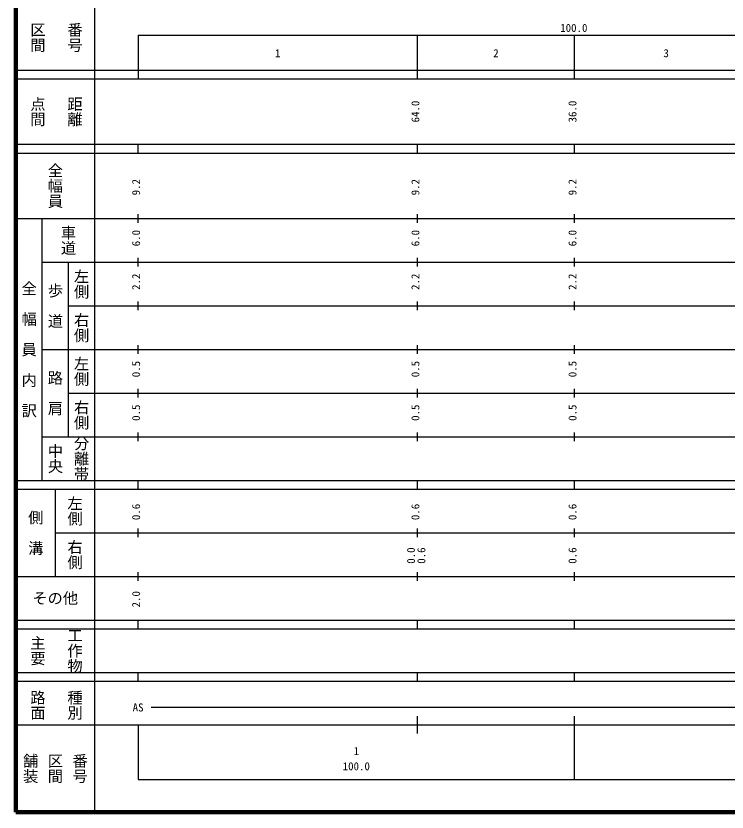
# Model space of a CAD drawing. Units: millimetres on the paper, enlarged 1000 times. Extents: x 40000 to 680000, y 20000 to 380000.
# Drawn here: x 40000 to 202964, y 20000 to 202409 of the extents above; entities that cross this region are included whole.
import ezdxf
from ezdxf.enums import TextEntityAlignment as Align

# ---------------------------------------------------------------- set-up
doc = ezdxf.new("R2010")
doc.units = ezdxf.units.MM
doc.header["$LTSCALE"] = 1000
doc.layers.add('M-TTL', color=2, linetype='Continuous', lineweight=140)
doc.layers.add('M-TTL-BAND', color=7, linetype='Continuous', lineweight=25)
doc.styles.add('@ＭＳ ゴシック', font='')
doc.styles.add('ＭＳ ゴシック', font='')
doc.styles.get('@ＭＳ ゴシック').set_extended_font_data('@MS Gothic')
doc.styles.get('ＭＳ ゴシック').set_extended_font_data('MS Gothic')

msp = doc.modelspace()

# ---------------------------------------------------------------- linework, layer by layer
at = {"layer": 'M-TTL'}
for p, q in [((40000, 380000), (40000, 20000)), ((40000, 20000), (680000, 20000))]:
    msp.add_line(p, q, dxfattribs=at)
at = {"layer": 'M-TTL-BAND'}
for p, q in [((58000, 370000), (58000, 20000)), ((68000, 198000), (579000, 198000)), ((68000, 198000), (68000, 188000)), ((132000, 188000), (132000, 198000)), ((168000, 188000), (168000, 198000)), ((40000, 190000), (579000, 190000)), ((40000, 188000), (579000, 188000)), ((40000, 173000), (579000, 173000)), ((68000, 171000), (68000, 173000)), ((132000, 171000), (132000, 173000)), ((168000, 171000), (168000, 173000)), ((40000, 171000), (579000, 171000)), ((68000, 155000), (68000, 157000)), ((132000, 155000), (132000, 157000)), ((168000, 155000), (168000, 157000)), ((40000, 156000), (579000, 156000)), ((46000, 96000), (46000, 156000)), ((46000, 146000), (579000, 146000)), ((52000, 146000), (52000, 106000)), ((68000, 145000), (68000, 147000)), ((132000, 145000), (132000, 147000)), ((168000, 145000), (168000, 147000)), ((68000, 135000), (68000, 137000)), ((132000, 135000), (132000, 137000)), ((168000, 135000), (168000, 137000)), ((52000, 136000), (579000, 136000)), ((46000, 126000), (579000, 126000)), ((68000, 125000), (68000, 127000)), ((132000, 125000), (132000, 127000)), ((168000, 125000), (168000, 127000)), ((68000, 115000), (68000, 117000)), ((132000, 115000), (132000, 117000)), ((168000, 115000), (168000, 117000)), ((52000, 116000), (579000, 116000)), ((46000, 106000), (579000, 106000)), ((68000, 105000), (68000, 107000)), ((132000, 105000), (132000, 107000)), ((168000, 105000), (168000, 107000)), ((40000, 96000), (579000, 96000)), ((68000, 94000), (68000, 96000)), ((132000, 94000), (132000, 96000)), ((168000, 94000), (168000, 96000)), ((40000, 94000), (579000, 94000)), ((49000, 94000), (49000, 74000)), ((49000, 84000), (579000, 84000)), ((68000, 83000), (68000, 85000)), ((132000, 83000), (132000, 85000)), ((168000, 83000), (168000, 85000)), ((68000, 73000), (68000, 75000)), ((132000, 73000), (132000, 75000)), ((168000, 73000), (168000, 75000)), ((40000, 74000), (579000, 74000)), ((40000, 64000), (579000, 64000)), ((68000, 62000), (68000, 64000)), ((132000, 62000), (132000, 64000)), ((168000, 62000), (168000, 64000)), ((40000, 62000), (579000, 62000)), ((40000, 52000), (579000, 52000)), ((68000, 50000), (68000, 52000)), ((132000, 50000), (132000, 52000)), ((168000, 50000), (168000, 52000)), ((40000, 50000), (579000, 50000)), ((71000, 44000), (565000, 44000)), ((132000, 38000), (132000, 42000)), ((168000, 27500), (168000, 42000)), ((40000, 40000), (579000, 40000)), ((68000, 40000), (68000, 27500)), ((68000, 27500), (579000, 27500))]:
    msp.add_line(p, q, dxfattribs=at)

# ---------------------------------------------------------------- texts
at = {"layer": 'M-TTL-BAND', "style": '@ＭＳ ゴシック'}
for s, p in [('番号', (53500, 197500)), ('区間', (45000, 197500)), ('点間', (45000, 180500)), ('距離', (53500, 180500)), ('全幅員', (49000, 163500)), ('車道', (52000, 151000)), ('左側', (55000, 141000)), ('全\u3000幅\u3000員\u3000内\u3000訳', (43000, 126000)), ('歩\u3000道', (49000, 136000)), ('右側', (55000, 131000)), ('左側', (55000, 121000)), ('路\u3000肩', (49000, 116000)), ('右側', (55000, 111000)), ('分離帯', (55000, 101000)), ('中央', (49000, 101000)), ('左側', (53500, 89000)), ('側\u3000溝', (44500, 84000)), ('右側', (53500, 79000)), ('主要', (45000, 57000)), ('工作物', (53500, 57000)), ('路面', (45000, 44500)), ('種別', (53500, 44500)), ('舗装', (43333, 30000)), ('区間', (49000, 30000)), ('番号', (54667, 30000))]:
    msp.add_text(s, height=2566, rotation=270, dxfattribs=at).set_placement(p, align=Align.MIDDLE_CENTER)
at = {"layer": 'M-TTL-BAND', "style": 'ＭＳ ゴシック'}
for s, p in [('100.0', (167844, 198195)), ('1', (100000, 192405)), ('2', (150000, 192405)), ('3', (189000, 192405)), ('AS', (68000, 42500)), ('1', (118000, 32523)), ('100.0', (118000, 29033))]:
    msp.add_text(s, height=1833, dxfattribs=at).set_placement(p, align=Align.BOTTOM_CENTER)
for s, p in [('64.0', (133000, 180500)), ('36.0', (169000, 180500)), ('9.2', (69000, 163174)), ('9.2', (133000, 163174)), ('9.2', (169000, 163174)), ('6.0', (69000, 151500)), ('6.0', (133000, 151500)), ('6.0', (169000, 151500)), ('2.2', (69000, 141500)), ('2.2', (133000, 141500)), ('2.2', (169000, 141500)), ('0.5', (69000, 121500)), ('0.5', (133000, 121500)), ('0.5', (169000, 121500)), ('0.5', (69000, 111500)), ('0.5', (133000, 111500)), ('0.5', (169000, 111500)), ('0.6', (69000, 88764)), ('0.6', (133000, 88764)), ('0.6', (169000, 88764)), ('0.0', (132000, 78764)), ('0.6', (134370, 78764)), ('0.6', (169000, 78764)), ('2.0', (69000, 68764))]:
    msp.add_text(s, height=1833, rotation=90, dxfattribs=at).set_placement(p, align=Align.BOTTOM_CENTER)
msp.add_text('その他', height=2566, dxfattribs=at).set_placement((49000, 69000), align=Align.MIDDLE_CENTER)

doc.saveas('drawing.dxf')
